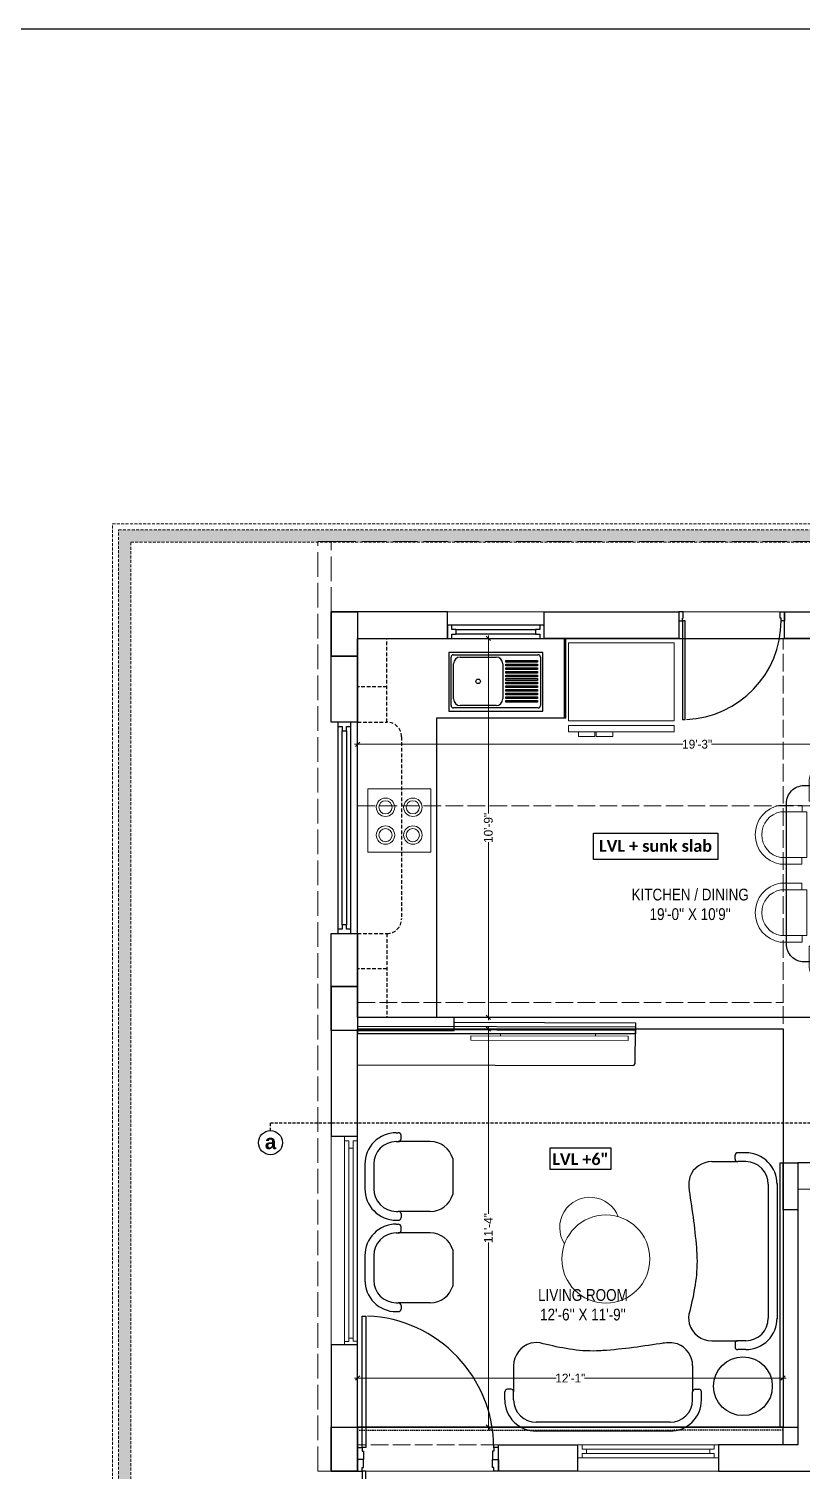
# Model space of a CAD drawing. Header units: millimetres. Extents: x 35877 to 3066687, y -650199 to -40525.
# Drawn here: x 148172.4 to 148435.9, y -180544.6 to -180053.6 of the extents above; entities that cross this region are included whole.
import ezdxf

# ---------------------------------------------------------------- set-up
doc = ezdxf.new("R2010")
doc.units = ezdxf.units.MM
doc.header["$MEASUREMENT"] = 0
doc.header["$PDMODE"] = 35
for name, pattern in [('00 . GROUND FLOOR$0$DASHED', [0.75, 0.5, -0.25]), ('ACAD_ISO02W100', [15, 12, -3]), ('DASHED', [0.75, 0.5, -0.25]), ('DASHEDX2', [1.5, 1, -0.5]), ('HIDDEN', [0.375, 0.25, -0.125])]:
    doc.linetypes.add(name, pattern=pattern)
doc.layers.get('Defpoints').update_dxf_attribs({"color": 220})
for name, color, linetype in [('AR DOOR', 40, 'Continuous'), ('AR ELE-5', 134, 'Continuous'), ('Labels and Texts', 8, 'Continuous'), ('str coll', 6, 'Continuous')]:
    doc.layers.add(name, color=color, linetype=linetype)
for name, color, linetype, lineweight in [('CENTERLINE ( COLUMN ) ~ DIM', 7, 'Continuous', 9), ('COLUMN', 1, 'Continuous', 30), ('DIM.', 250, 'Continuous', 13), ('Dimension', 10, 'DASHEDX2', 20), ('FALSE CEILING', 6, 'Continuous', 30), ('FIRST FLOOR ( TEXT )', 7, 'Continuous', 9), ('FUR', 250, 'Continuous', 0), ('FURNITURE', 32, 'Continuous', 9), ('furniture dimensions', 1, 'DASHED', 0), ('FURNITURE-1', 252, 'Continuous', 13), ('GDR_FLOATING COLUMN', 3, 'Continuous', 18), ('GROUND FLOOR', 7, 'Continuous', 9), ('GROUND FLOOR  ( PLINE )', 251, 'Continuous', 30), ('GROUND FLOOR ( DW_RAIL )', 7, 'Continuous', 9), ('Labelling', 1, 'Continuous', 25), ('NAME PLATE', 7, 'Continuous', 25), ('wall', 7, 'Continuous', 30), ('XX~SLAB ( BEAM )~ ( DIM )', 7, 'Continuous', 9)]:
    doc.layers.add(name, color=color, linetype=linetype, lineweight=lineweight)
doc.layers.add('XX~SLAB ( PLINE )', color=251, linetype='Continuous', plot=False)
doc.styles.add('century g', font='GOTHIC.TTF')
doc.styles.add('KATHA', font='swissc.ttf')
doc.styles.get("Standard").update_dxf_attribs({"font": 'arial.ttf', "height": 6})
doc.dimstyles.new('Archana', dxfattribs={"dimtxt": 2, "dimasz": 0.75, "dimexe": 0.5, "dimexo": 0.5, "dimgap": 0, "dimtad": 0, "dimzin": 0, "dimdsep": 46, "dimlunit": 4, "dimtxsty": 'century g', "dimblk": 'OBLIQUE', "dimcen": 0, "dimdle": 1, "dimclrd": 256, "dimclre": 256, "dimclrt": 256, "dimadec": 0, "dimazin": 0, "dimtfac": 1, "dimtofl": 0, "dimtmove": 1, "dimatfit": 3, "dimfxl": 1, "dimfxlon": 1, "dimtolj": 1, "dimtzin": 0, "dimlwd": -1, "dimlwe": -1, "dimarcsym": 0})

# ---------------------------------------------------------------- blocks, each defined once
blk = doc.blocks.new('*U116')
for points in [[(-40, 0), (0, 0), (0, 30), (10, 30), (10, 100), (-40, 100)], [(0, 0), (0, -1120), (30, -1120), (30, 0)], [(1160, 0), (1120, 0), (1120, 30), (1110, 30), (1110, 100), (1160, 100)]]:
    blk.add_lwpolyline(points, close=True)
at = {"layer": 'AR ELE-5', "linetype": 'ByBlock', "ltscale": 15}
blk.add_arc((-2, 1), 1122, 272.373, 359.9653, dxfattribs=at)
blk = doc.blocks.new('*U20')
for points in [[(0, 0), (0, 1120), (30, 1120), (30, 0)], [(-40, 0), (0, 0), (0, -30), (10, -30), (10, -100), (-40, -100)], [(1160, 0), (1120, 0), (1120, -30), (1110, -30), (1110, -100), (1160, -100)]]:
    blk.add_lwpolyline(points, close=True)
at = {"layer": 'AR ELE-5', "linetype": 'ByBlock', "ltscale": 15}
blk.add_arc((-2, -1), 1122, 0.0347, 87.627, dxfattribs=at)
blk = doc.blocks.new('sf sfs')
at = {"layer": 'FURNITURE', "color": 9, "true_color": 0xc7c8ca, "transparency": 33554687}
blk.add_line((3348685.97, -514612.12), (3348664.42, -514612.12), dxfattribs=at)
blk.add_lwpolyline([(3348664.42, -514612.12), (3348664.42, -514590.57), (3348685.97, -514590.57), (3348685.97, -514612.12)], dxfattribs=at)
for centre, radius in [((3348670.49, -514596.83), 3.14), ((3348670.49, -514596.83), 2.24), ((3348679.82, -514596.83), 3.14), ((3348679.82, -514596.83), 2.24), ((3348670.49, -514606.3), 3.14), ((3348670.49, -514606.3), 2.24), ((3348679.82, -514606.3), 3.14), ((3348679.82, -514606.3), 2.24)]:
    blk.add_circle(centre, radius, dxfattribs=at)
blk = doc.blocks.new('SED S')
at = {"layer": 'FURNITURE', "color": 9, "true_color": 0xc7c8ca, "transparency": 33554687, "elevation": -0.07, "flags": 128}
for points in [[(3340639.61, -514630.85), (3340639.61, -514629.27), (3340645.24, -514629.27), (3340645.24, -514630.85)], [(3340645.71, -514630.85), (3340645.71, -514629.27), (3340651.34, -514629.27), (3340651.34, -514630.85)]]:
    blk.add_lwpolyline(points, dxfattribs=at)
at = {"layer": 'FURNITURE', "color": 9, "true_color": 0xc7c8ca, "transparency": 33554687, "elevation": -0.07}
for points in [[(3340618.66, -514630.85), (3340618.66, -514633.06), (3340654.66, -514633.06), (3340654.66, -514630.85)], [(3340618.66, -514634.61), (3340618.66, -514661.17), (3340654.66, -514661.17), (3340654.66, -514634.61)]]:
    blk.add_lwpolyline(points, close=True, dxfattribs=at)
blk = doc.blocks.new('SD DSD')
at = {"layer": 'FURNITURE', "color": 9, "true_color": 0xc7c8ca, "transparency": 33554687}
for p, q in [((3348486.7, -514623.32), (3348486.68, -514619.42)), ((3348502.23, -514619.34), (3348502.25, -514623.25)), ((3348486.7, -514623.32), (3348502.25, -514623.25)), ((3348483.69, -514625.26), (3348479.79, -514625.25)), ((3348483.69, -514625.26), (3348483.66, -514640.81)), ((3348505.76, -514625.26), (3348509.66, -514625.25)), ((3348505.76, -514625.26), (3348505.79, -514640.81)), ((3348479.75, -514640.8), (3348483.66, -514640.81)), ((3348509.7, -514640.8), (3348505.79, -514640.81)), ((3348479.75, -514651.77), (3348483.66, -514651.76)), ((3348483.69, -514667.31), (3348483.66, -514651.76)), ((3348505.76, -514667.31), (3348505.79, -514651.76)), ((3348509.7, -514651.77), (3348505.79, -514651.76)), ((3348483.69, -514667.31), (3348479.79, -514667.32)), ((3348505.76, -514667.31), (3348509.66, -514667.32)), ((3348486.7, -514669.25), (3348486.68, -514673.16)), ((3348486.7, -514669.25), (3348502.25, -514669.32)), ((3348502.23, -514673.23), (3348502.25, -514669.32))]:
    blk.add_line(p, q, dxfattribs=at)
at = {"layer": 'FURNITURE', "color": 9, "true_color": 0xc7c8ca, "transparency": 33554687, "flags": 128}
for points in [[(3348502.23, -514621.56), (3348504.46, -514621.55), (3348504.42, -514614.17, 0.853613), (3348484.42, -514614.22), (3348484.46, -514621.65), (3348486.68, -514621.64)], [(3348502.22, -514619.34), (3348502.23, -514621.56), (3348502.2, -514614.36, 0.835758), (3348486.65, -514614.39), (3348486.67, -514619.42), (3348486.68, -514621.64)], [(3348481.97, -514640.8), (3348481.97, -514643.02), (3348474.58, -514643.01, -0.853613), (3348474.58, -514623.01), (3348482.01, -514623.02), (3348482.01, -514625.25)], [(3348507.48, -514640.8), (3348507.48, -514643.02), (3348514.87, -514643.01, 0.853613), (3348514.87, -514623.01), (3348507.44, -514623.02), (3348507.44, -514625.25)], [(3348479.75, -514640.79), (3348481.97, -514640.8), (3348474.77, -514640.78, -0.835758), (3348474.76, -514625.23), (3348479.79, -514625.24), (3348482.01, -514625.25)], [(3348509.7, -514640.79), (3348507.48, -514640.8), (3348514.68, -514640.78, 0.835758), (3348514.69, -514625.23), (3348509.66, -514625.24), (3348507.44, -514625.25)], [(3348481.97, -514651.77), (3348481.97, -514649.55), (3348474.58, -514649.57, 0.853613), (3348474.58, -514669.57), (3348482.01, -514669.55), (3348482.01, -514667.32)], [(3348479.75, -514651.78), (3348481.97, -514651.77), (3348474.77, -514651.79, 0.835758), (3348474.76, -514667.34), (3348479.79, -514667.33), (3348482.01, -514667.33)], [(3348507.48, -514651.77), (3348507.48, -514649.55), (3348514.87, -514649.57, -0.853613), (3348514.87, -514669.57), (3348507.44, -514669.55), (3348507.44, -514667.32)], [(3348509.7, -514651.78), (3348507.48, -514651.77), (3348514.68, -514651.79, -0.835758), (3348514.69, -514667.34), (3348509.66, -514667.33), (3348507.44, -514667.33)], [(3348502.23, -514671.01), (3348504.46, -514671.02), (3348504.42, -514678.4, -0.853613), (3348484.42, -514678.36), (3348484.46, -514670.92), (3348486.68, -514670.93)], [(3348502.22, -514673.23), (3348502.23, -514671.01), (3348502.2, -514678.21, -0.835758), (3348486.65, -514678.18), (3348486.67, -514673.16), (3348486.68, -514670.93)]]:
    blk.add_lwpolyline(points, format="xyb", dxfattribs=at)
at = {"layer": 'FURNITURE', "color": 9, "lineweight": 30, "true_color": 0xc7c8ca, "transparency": 33554687}
blk.add_lwpolyline([(3348506.78, -514676.29), (3348482.68, -514676.29, -0.414214), (3348476.68, -514670.29), (3348476.68, -514622.29, -0.414214), (3348482.68, -514616.29), (3348506.78, -514616.29, -0.414214), (3348512.78, -514622.29), (3348512.78, -514670.29, -0.414214)], format="xyb", close=True, dxfattribs=at)
blk = doc.blocks.new('_Oblique')
at = {"layer": 'wall', "color": 0, "lineweight": -2}
blk.add_line((-0.5, -0.5), (0.5, 0.5), dxfattribs=at)
blk = doc.blocks.new('*D921')
at = {"layer": 'Defpoints', "color": 0, "linetype": 'Continuous', "lineweight": 0, "transparency": 16777216}
for p in [(148284.43, -180283.65), (148515.87, -180297.17), (148515.87, -180297.17)]:
    blk.add_point(p, dxfattribs=at)
at = {"layer": 'furniture dimensions', "color": 5, "linetype": 'ByBlock', "transparency": 16777216}
blk.add_line((148284.43, -180293.17), (148284.43, -180297.67), dxfattribs=at)
at = {"layer": 'furniture dimensions', "color": 5, "linetype": 'Continuous', "transparency": 16777216}
for p, q in [((148283.43, -180297.17), (148395.28, -180297.17)), ((148516.87, -180297.17), (148405.03, -180297.17)), ((148515.87, -180297.17), (148515.87, -180296.67))]:
    blk.add_line(p, q, dxfattribs=at)
at = {"layer": 'furniture dimensions', "color": 5, "linetype": 'Continuous', "transparency": 16777216, "xscale": 1.5, "yscale": 1.5, "zscale": 1.5, "rotation": 180}
blk.add_blockref('_Oblique', (148284.43, -180297.17), dxfattribs=at)
at = {"layer": 'furniture dimensions', "color": 5, "linetype": 'Continuous', "transparency": 16777216, "xscale": 1.5, "yscale": 1.5, "zscale": 1.5}
blk.add_blockref('_Oblique', (148515.87, -180297.17), dxfattribs=at)
at = {"layer": 'furniture dimensions', "linetype": 'Continuous', "lineweight": 0, "transparency": 16777216, "insert": (148400.15, -180297.17), "char_height": 3, "attachment_point": 5, "style": 'century g'}
blk.add_mtext('\\A1;19\'-3"', dxfattribs=at)
blk = doc.blocks.new('*D922')
at = {"layer": 'Defpoints', "color": 0, "linetype": 'Continuous', "lineweight": 0, "transparency": 16777216}
for p in [(148329.01, -180261.15), (148348.1, -180261.15), (148348.1, -180390.15, 0.12)]:
    blk.add_point(p, dxfattribs=at)
at = {"layer": 'furniture dimensions', "color": 5, "linetype": 'Continuous', "transparency": 16777216}
for p, q in [((148329.01, -180260.15), (148329.01, -180320.77)), ((148333.01, -180261.15), (148328.51, -180261.15)), ((148329.01, -180391.15), (148329.01, -180330.52))]:
    blk.add_line(p, q, dxfattribs=at)
at = {"layer": 'furniture dimensions', "color": 5, "linetype": 'ByBlock', "transparency": 16777216}
blk.add_line((148333.01, -180390.15), (148328.51, -180390.15), dxfattribs=at)
at = {"layer": 'furniture dimensions', "color": 5, "linetype": 'Continuous', "transparency": 16777216, "xscale": 1.5, "yscale": 1.5, "zscale": 1.5}
for p, rotation in [((148329.01, -180261.15), 90), ((148329.01, -180390.15), 270)]:
    blk.add_blockref('_Oblique', p, dxfattribs=dict(at, rotation=rotation))
at = {"layer": 'furniture dimensions', "linetype": 'Continuous', "lineweight": 0, "transparency": 16777216, "insert": (148329.01, -180325.65), "char_height": 3, "attachment_point": 5, "rotation": 90, "style": 'century g'}
blk.add_mtext('\\A1;10\'-9"', dxfattribs=at)
blk = doc.blocks.new('*D928')
at = {"layer": 'Defpoints', "color": 0, "linetype": 'Continuous', "lineweight": 0, "transparency": 16777216}
for p in [(148329.01, -180394.15), (148323.59, -180529.67), (148329.01, -180529.67)]:
    blk.add_point(p, dxfattribs=at)
at = {"layer": 'furniture dimensions', "color": 5, "linetype": 'Continuous', "transparency": 16777216}
for p, q in [((148329.01, -180393.15), (148329.01, -180457.03)), ((148329.01, -180530.67), (148329.01, -180466.78)), ((148325.01, -180529.67), (148329.51, -180529.67))]:
    blk.add_line(p, q, dxfattribs=at)
at = {"layer": 'furniture dimensions', "color": 5, "linetype": 'ByBlock', "transparency": 16777216}
blk.add_line((148329.01, -180394.15), (148328.51, -180394.15), dxfattribs=at)
at = {"layer": 'furniture dimensions', "color": 5, "linetype": 'Continuous', "transparency": 16777216, "xscale": 1.5, "yscale": 1.5, "zscale": 1.5}
for p, rotation in [((148329.01, -180394.15), 90), ((148329.01, -180529.67), 270)]:
    blk.add_blockref('_Oblique', p, dxfattribs=dict(at, rotation=rotation))
at = {"layer": 'furniture dimensions', "linetype": 'Continuous', "lineweight": 0, "transparency": 16777216, "insert": (148329.01, -180461.91), "char_height": 3, "attachment_point": 5, "rotation": 90, "style": 'century g'}
blk.add_mtext('\\A1;11\'-4"', dxfattribs=at)
blk = doc.blocks.new('*D929')
at = {"layer": 'Defpoints', "color": 0, "linetype": 'Continuous', "lineweight": 0, "transparency": 16777216}
for p in [(148284.43, -180506.8), (148429.43, -180506.8), (148429.43, -180512.96)]:
    blk.add_point(p, dxfattribs=at)
at = {"layer": 'furniture dimensions', "color": 5, "linetype": 'ByBlock', "transparency": 16777216}
blk.add_line((148284.43, -180508.96), (148284.43, -180513.46), dxfattribs=at)
at = {"layer": 'furniture dimensions', "color": 5, "linetype": 'Continuous', "transparency": 16777216}
for p, q in [((148429.43, -180508.96), (148429.43, -180513.46)), ((148283.43, -180512.96), (148352.06, -180512.96)), ((148430.43, -180512.96), (148361.81, -180512.96))]:
    blk.add_line(p, q, dxfattribs=at)
at = {"layer": 'furniture dimensions', "color": 5, "linetype": 'Continuous', "transparency": 16777216, "xscale": 1.5, "yscale": 1.5, "zscale": 1.5, "rotation": 180}
blk.add_blockref('_Oblique', (148284.43, -180512.96), dxfattribs=at)
at = {"layer": 'furniture dimensions', "color": 5, "linetype": 'Continuous', "transparency": 16777216, "xscale": 1.5, "yscale": 1.5, "zscale": 1.5}
blk.add_blockref('_Oblique', (148429.43, -180512.96), dxfattribs=at)
at = {"layer": 'furniture dimensions', "linetype": 'Continuous', "lineweight": 0, "transparency": 16777216, "insert": (148356.93, -180512.96), "char_height": 3, "attachment_point": 5, "style": 'century g'}
blk.add_mtext('\\A1;12\'-1"', dxfattribs=at)

msp = doc.modelspace()

# ---------------------------------------------------------------- hatches: boundary and pattern name
at = {"layer": 'Dimension', "true_color": 0xd39e00, "transparency": 33554687}
h = msp.add_hatch(color=42, dxfattribs=at)
h.paths.add_polyline_path([(148202.995, -180643.12), (148798.171, -180643.12), (148798.171, -180224.19), (148202.995, -180224.19)])
h.paths.add_polyline_path([(148207.172, -180638.943), (148793.994, -180638.943), (148793.994, -180228.367), (148207.172, -180228.367)], flags=16)

# ---------------------------------------------------------------- linework, layer by layer
at = {"color": 9, "lineweight": 9, "true_color": 0xc7c8ca, "transparency": 33554687}
for points in [[(148376.589, -180398.043), (148376.593, -180396.596), (148323.049, -180396.458), (148323.045, -180397.904)], [(148365.557, -180396.555), (148365.559, -180395.789), (148333.122, -180395.705), (148333.12, -180396.471)]]:
    msp.add_lwpolyline(points, close=True, dxfattribs=at)
at = {"transparency": 33554687}
for points in [[(148284.434, -180544.646), (148286.034, -180544.646), (148286.034, -180543.446), (148286.434, -180543.446), (148286.434, -180540.646), (148284.434, -180540.646)], [(148332.434, -180544.646), (148330.834, -180544.646), (148330.834, -180543.446), (148330.434, -180543.446), (148330.434, -180540.646), (148332.434, -180540.646)]]:
    msp.add_lwpolyline(points, close=True, dxfattribs=at)
msp.add_lwpolyline([(148287.234, -180557.811), (148287.234, -180544.646), (148286.034, -180544.646), (148286.034, -180557.811)], dxfattribs=at)
at = {"layer": 'CENTERLINE ( COLUMN ) ~ DIM', "transparency": 33554687}
for p, q in [((148275.434, -180267.146), (148284.434, -180267.146)), ((148275.434, -180289.646), (148284.434, -180289.646)), ((148275.434, -180361.646), (148284.434, -180361.646))]:
    msp.add_line(p, q, dxfattribs=at)
at = {"layer": 'COLUMN', "transparency": 33554687}
for points in [[(148275.434, -180252.146), (148284.434, -180252.146), (148284.434, -180267.146), (148275.434, -180267.146)], [(148429.934, -180252.146), (148438.934, -180252.146), (148438.934, -180261.146), (148429.934, -180261.146)], [(148275.434, -180379.646), (148284.434, -180379.646), (148284.434, -180394.646), (148275.434, -180394.646)], [(148275.434, -180529.646), (148284.434, -180529.646), (148284.434, -180544.646), (148275.434, -180544.646)]]:
    msp.add_lwpolyline(points, close=True, dxfattribs=at)
at = {"layer": 'Dimension', "color": 42, "true_color": 0xd39e00, "transparency": 33554687, "elevation": 0.352}
for points in [[(148200.907, -180222.102), (148800.26, -180222.102), (148800.26, -180645.208), (148200.907, -180645.208)], [(148202.995, -180224.19), (148798.171, -180224.19), (148798.171, -180643.12), (148202.995, -180643.12)], [(148207.172, -180228.367), (148793.994, -180228.367), (148793.994, -180638.943), (148207.172, -180638.943)]]:
    msp.add_lwpolyline(points, close=True, dxfattribs=at)
at = {"layer": 'FALSE CEILING', "color": 1, "linetype": 'DASHEDX2', "lineweight": 25, "transparency": 33554687}
msp.add_lwpolyline([(148254.762, -180428.72), (148254.762, -180426.08), (148594.988, -180426.08), (148594.988, -180428.906)], dxfattribs=at)
at = {"layer": 'FUR', "transparency": 33554687}
msp.add_line((148431.303, -180512.957), (148431.303, -180512.957), dxfattribs=at)
msp.add_line((148431.303, -180512.957), (148431.303, -180512.957), dxfattribs=at)
at = {"layer": 'FUR', "color": 9, "lineweight": 30, "true_color": 0xc7c8ca, "transparency": 33554687}
msp.add_line((148403.339, -180521.504), (148403.339, -180521.504), dxfattribs=at)
at = {"layer": 'FURNITURE', "color": 9, "linetype": 'HIDDEN', "lineweight": 30, "ltscale": 5, "true_color": 0xc7c8ca, "transparency": 33554687}
for p, q in [((148294.434, -180289.646), (148294.434, -180261.146)), ((148284.434, -180289.646), (148294.434, -180289.646)), ((148299.434, -180294.646), (148299.434, -180356.646)), ((148284.434, -180361.646), (148294.434, -180361.646)), ((148294.434, -180361.646), (148294.434, -180390.146))]:
    msp.add_line(p, q, dxfattribs=at)
at = {"layer": 'FURNITURE', "color": 9, "lineweight": 30, "ltscale": 0.4, "true_color": 0xc7c8ca, "transparency": 33554687}
for p, q in [((148355.415, -180288.146), (148355.415, -180261.146)), ((148311.434, -180390.146), (148311.434, -180288.146)), ((148311.434, -180288.146), (148355.415, -180288.146))]:
    msp.add_line(p, q, dxfattribs=at)
at = {"layer": 'FURNITURE', "color": 9, "lineweight": 30, "true_color": 0xc7c8ca, "transparency": 33554687}
for p, q in [((148316.32, -180284.02, -0.001), (148316.32, -180267.479, -0.001)), ((148317.094, -180266.704, -0.001), (148345.942, -180266.704, -0.001)), ((148317.128, -180281.696, -0.001), (148317.128, -180269.803, -0.001)), ((148319.452, -180267.479, -0.001), (148331.618, -180267.479, -0.001)), ((148333.942, -180269.803, -0.001), (148333.942, -180281.696, -0.001)), ((148346.717, -180267.479, -0.001), (148346.717, -180284.02, -0.001)), ((148345.942, -180284.794, -0.001), (148317.094, -180284.794, -0.001)), ((148331.618, -180284.02, -0.001), (148319.452, -180284.02, -0.001)), ((148379.07, -180405.495), (148379.098, -180394.495)), ((148284.52, -180406.26), (148378.067, -180406.493)), ((148284.202, -180529.685), (148429.434, -180529.618))]:
    msp.add_line(p, q, dxfattribs=at)
at = {"layer": 'FURNITURE', "color": 9, "lineweight": 30, "true_color": 0xc7c8ca, "transparency": 16777216}
for p, q in [((148297.582, -180429.433, 2.206), (148298.285, -180429.433, 2.206)), ((148297.582, -180432.433, 2.206), (148298.285, -180432.433, 2.206)), ((148309.196, -180432.433, 1.319), (148298.285, -180432.433, 2.206)), ((148299.285, -180431.557, 2.206), (148299.285, -180430.309, 2.206)), ((148413.045, -180438.384, 3.7), (148413.045, -180437.136, 3.7)), ((148416.747, -180436.26, 3.7), (148414.045, -180436.26, 3.7)), ((148286.971, -180439.94, -1.412), (148286.971, -180448.711, 1.412)), ((148289.971, -180440.149, -5.615), (148289.971, -180448.503, -2.959)), ((148316.863, -180438.166, -0.04), (148316.863, -180450.486, -0.04)), ((148405.134, -180439.26, 2.813), (148414.045, -180439.26, 3.7)), ((148416.747, -180439.26, 3.7), (148414.045, -180439.26, 3.7)), ((148424.359, -180446.976, -4.12), (148424.359, -180492.544, -1.464)), ((148427.359, -180446.768, 0.082), (148427.359, -180492.752, 2.907)), ((148297.582, -180456.219, 0.846), (148298.285, -180456.219, 0.846)), ((148309.196, -180456.219, 1.319), (148298.285, -180456.219, 2.206)), ((148297.582, -180459.219, 0.846), (148298.285, -180459.219, 0.846)), ((148297.582, -180460.559, 2.206), (148298.285, -180460.559, 2.206)), ((148299.285, -180457.095, 2.206), (148299.285, -180458.343, 2.206)), ((148299.285, -180462.683, 2.206), (148299.285, -180461.435, 2.206)), ((148297.582, -180463.559, 2.206), (148298.285, -180463.559, 2.206)), ((148309.196, -180463.559, 1.319), (148298.285, -180463.559, 2.206)), ((148286.971, -180471.067, -1.412), (148286.971, -180479.837, 1.412)), ((148289.971, -180471.275, -5.615), (148289.971, -180479.629, -2.959)), ((148316.863, -180469.292, -0.04), (148316.863, -180481.612, -0.04)), ((148297.582, -180487.345, 0.846), (148298.285, -180487.345, 0.846)), ((148297.582, -180490.345, 0.846), (148298.285, -180490.345, 0.846)), ((148309.196, -180487.345, 1.319), (148298.285, -180487.345, 2.206)), ((148299.285, -180488.221, 2.206), (148299.285, -180489.469, 2.206)), ((148405.134, -180500.26, 2.813), (148414.045, -180500.26, 3.7)), ((148413.045, -180501.136, 3.7), (148413.045, -180502.384, 3.7)), ((148416.747, -180500.26, 2.341), (148414.045, -180500.26, 2.341)), ((148416.747, -180503.26, 2.341), (148414.045, -180503.26, 2.341)), ((148337.617, -180508.783, 2.813), (148337.617, -180517.694, 3.7)), ((148398.617, -180508.783, 2.813), (148398.617, -180517.694, 3.7)), ((148334.617, -180520.396, 2.341), (148334.617, -180517.694, 2.341)), ((148336.741, -180516.694, 3.7), (148335.493, -180516.694, 3.7)), ((148337.617, -180520.396, 2.341), (148337.617, -180517.694, 2.341)), ((148398.617, -180520.396, 3.7), (148398.617, -180517.694, 3.7)), ((148399.493, -180516.694, 3.7), (148400.741, -180516.694, 3.7)), ((148401.617, -180520.396, 3.7), (148401.617, -180517.694, 3.7)), ((148390.901, -180528.008, -4.12), (148345.333, -180528.008, -1.464)), ((148391.11, -180531.008, 0.082), (148345.125, -180531.008, 2.907))]:
    msp.add_line(p, q, dxfattribs=at)
at = {"layer": 'FURNITURE', "color": 3, "lineweight": 30, "transparency": 33554687}
msp.add_lwpolyline([(147083.183, -180053.62), (150639.893, -180053.62), (150639.893, -180804.652), (147083.183, -180804.652)], close=True, dxfattribs=at)
at = {"layer": 'FURNITURE', "color": 9, "lineweight": 30, "true_color": 0xc7c8ca, "transparency": 33554687, "elevation": -0.001}
for points in [[(148315.535, -180285.93), (148347.535, -180285.93), (148347.535, -180265.93), (148315.535, -180265.93)], [(148334.965, -180268.659), (148345.694, -180268.659), (148345.694, -180269.246), (148334.965, -180269.246)], [(148334.965, -180269.895), (148345.694, -180269.895), (148345.694, -180270.482), (148334.965, -180270.482)], [(148334.965, -180271.13), (148345.694, -180271.13), (148345.694, -180271.717), (148334.965, -180271.717)], [(148334.965, -180272.366), (148345.694, -180272.366), (148345.694, -180272.953), (148334.965, -180272.953)], [(148334.965, -180273.602), (148345.694, -180273.602), (148345.694, -180274.189), (148334.965, -180274.189)], [(148334.965, -180274.838), (148345.694, -180274.838), (148345.694, -180275.425), (148334.965, -180275.425)], [(148334.965, -180276.074), (148345.694, -180276.074), (148345.694, -180276.661), (148334.965, -180276.661)], [(148334.965, -180277.31), (148345.694, -180277.31), (148345.694, -180277.897), (148334.965, -180277.897)], [(148334.965, -180278.545), (148345.694, -180278.545), (148345.694, -180279.132), (148334.965, -180279.132)], [(148334.965, -180279.781), (148345.694, -180279.781), (148345.694, -180280.368), (148334.965, -180280.368)], [(148334.965, -180281.017), (148345.694, -180281.017), (148345.694, -180281.604), (148334.965, -180281.604)], [(148334.965, -180282.253), (148345.694, -180282.253), (148345.694, -180282.84), (148334.965, -180282.84)]]:
    msp.add_lwpolyline(points, close=True, dxfattribs=at)
at = {"layer": 'FURNITURE', "color": 9, "linetype": 'HIDDEN', "lineweight": 30, "ltscale": 5, "true_color": 0xc7c8ca, "transparency": 33554687}
for points in [[(148284.434, -180289.646), (148294.434, -180289.646), (148294.434, -180277.652), (148284.434, -180277.652)], [(148284.434, -180361.646), (148294.434, -180361.646), (148294.434, -180373.64), (148284.434, -180373.64)]]:
    msp.add_lwpolyline(points, close=True, dxfattribs=at)
at = {"layer": 'FURNITURE', "color": 9, "lineweight": 30, "true_color": 0xc7c8ca, "transparency": 33554687}
msp.add_lwpolyline([(148317.091, -180391.844), (148379.106, -180392.003), (148379.095, -180394.503), (148317.079, -180394.344), (148317.079, -180394.343)], dxfattribs=at)
for points in [[(148284.554, -180393.184), (148379.098, -180393.394), (148379.098, -180394.495), (148284.551, -180394.26)], [(148428.434, -180439.635), (148429.434, -180439.635), (148429.434, -180529.629), (148428.434, -180529.629)]]:
    msp.add_lwpolyline(points, close=True, dxfattribs=at)
at = {"layer": 'FURNITURE', "color": 9, "lineweight": 25, "true_color": 0xc7c8ca, "transparency": 33554687}
msp.add_lwpolyline([(148284.557, -180394.259), (148379.095, -180394.503), (148379.095, -180395.747), (148284.554, -180395.747)], close=True, dxfattribs=at)
at = {"layer": 'FURNITURE', "color": 9, "lineweight": 30, "true_color": 0xc7c8ca, "transparency": 33554687}
msp.add_circle((148325.535, -180275.749, -0.001), 0.762, dxfattribs=at)
at = {"layer": 'FURNITURE', "color": 9, "true_color": 0xc7c8ca, "transparency": 33554687}
msp.add_circle((148369.044, -180472.414, 0.069), 15, dxfattribs=at)
at = {"layer": 'FURNITURE', "color": 9, "lineweight": 30, "true_color": 0xc7c8ca, "transparency": 16777216}
msp.add_circle((148415.762, -180515.737, -0.05), 10.001, dxfattribs=at)
at = {"layer": 'FURNITURE', "color": 9, "lineweight": 30, "true_color": 0xc7c8ca, "transparency": 33554687}
for centre, radius, start, end in [((148317.094, -180267.479, -0.001), 0.775, 90, 180), ((148319.452, -180269.803, -0.001), 2.324, 90, 180), ((148331.618, -180269.803, -0.001), 2.324, 0, 90), ((148345.942, -180267.479, -0.001), 0.775, 0, 90), ((148317.094, -180284.02, -0.001), 0.775, 180, 270), ((148319.452, -180281.696, -0.001), 2.324, 180, 270), ((148331.618, -180281.696, -0.001), 2.324, 270, 0), ((148345.942, -180284.02, -0.001), 0.775, 270, 0), ((148378.07, -180405.493), 1, 269.852, 359.852)]:
    msp.add_arc(centre, radius, start, end, dxfattribs=at)
at = {"layer": 'FURNITURE', "color": 9, "linetype": 'HIDDEN', "lineweight": 30, "ltscale": 5, "true_color": 0xc7c8ca, "transparency": 33554687}
for centre, start, end in [((148294.434, -180294.646), 0, 90), ((148294.434, -180356.646), 270, 0)]:
    msp.add_arc(centre, 5, start, end, dxfattribs=at)
at = {"layer": 'FURNITURE', "color": 9, "lineweight": 30, "true_color": 0xc7c8ca, "transparency": 16777216}
for centre, radius, start, end in [((148297.582, -180440.045, 0.846), 10.612, 90, 180.5627), ((148297.688, -180440.149, 0.846), 7.717, 90.90046, 180), ((148298.285, -180430.442, 0.846), 1.009, 7.573, 90), ((148298.285, -180431.424, 0.846), 1.009, 270, 352.427), ((148309.176, -180440.453, 1.319), 8.02, 16.56667, 89.85732), ((148414.045, -180437.269, 2.341), 1.009, 90, 172.427), ((148416.747, -180446.872, 2.341), 10.612, 359.4373, 90), ((148405.154, -180447.28, 4.173), 8.02, 90.14268, 159.42629), ((148414.045, -180438.251, 2.341), 1.009, 187.573, 270), ((148416.642, -180446.976, 2.341), 7.717, 0, 89.09954), ((148409.681, -180447.378, 4.173), 12.384, 166.38027, 189.49473), ((148297.582, -180448.607, 0.846), 10.612, 179.4373, 270), ((148297.688, -180448.503, 0.846), 7.717, 180, 269.09954), ((148309.176, -180448.199, 1.319), 8.02, 270.14268, 343.43333), ((148298.285, -180457.228, 0.846), 1.009, 7.573, 90), ((148297.582, -180471.171, 0.846), 10.612, 90, 180.5627), ((148298.285, -180458.21, 0.846), 1.009, 270, 352.427), ((148298.285, -180461.568, 0.846), 1.009, 7.573, 90), ((148297.688, -180471.275, 0.846), 7.717, 90.90046, 180), ((148298.285, -180462.55, 0.846), 1.009, 270, 352.427), ((148309.176, -180471.579, 1.319), 8.02, 16.56667, 89.85732), ((148297.582, -180479.733, 0.846), 10.612, 179.4373, 270), ((148297.688, -180479.629, 0.846), 7.717, 180, 269.09954), ((148309.176, -180479.325, 1.319), 8.02, 270.14268, 343.43333), ((148298.285, -180488.354, 0.846), 1.009, 7.573, 90), ((148298.285, -180489.336, 0.846), 1.009, 270, 352.427), ((148405.375, -180492.655, -1.371), 8.134, 162.61835, 192.46672), ((148405.154, -180492.24, 2.813), 8.02, 195.70088, 269.85732), ((148416.747, -180492.648, 2.341), 10.612, 270, 0.5627), ((148416.642, -180492.544, 2.341), 7.717, 270.90046, 0), ((148345.637, -180508.803, 2.813), 8.02, 105.70088, 179.85732), ((148345.223, -180509.024, -1.371), 8.134, 72.61835, 102.46672), ((148390.5, -180513.33, 4.173), 12.384, 76.38027, 99.49473), ((148414.045, -180501.269, 2.341), 1.009, 90, 172.427), ((148390.597, -180508.803, 4.173), 8.02, 0.14268, 69.42629), ((148414.045, -180502.251, 2.341), 1.009, 187.573, 270), ((148335.626, -180517.694, 2.341), 1.009, 97.573, 180), ((148345.229, -180520.396, 2.341), 10.612, 180, 270.5627), ((148336.608, -180517.694, 2.341), 1.009, 0, 82.427), ((148345.333, -180520.291, 2.341), 7.717, 180.90046, 270), ((148391.005, -180520.396, 2.341), 10.612, 269.4373, 0), ((148390.901, -180520.291, 2.341), 7.717, 270, 359.09954), ((148399.626, -180517.694, 2.341), 1.009, 97.573, 180), ((148400.608, -180517.694, 2.341), 1.009, 0, 82.427)]:
    msp.add_arc(centre, radius, start, end, dxfattribs=at)
at = {"layer": 'FURNITURE', "color": 9, "true_color": 0xc7c8ca, "transparency": 33554687}
msp.add_arc((148363.635, -180461.702, 0.069), 10.313, 20.90961, 212.67244, dxfattribs=at)
at = {"layer": 'FURNITURE', "color": 9, "lineweight": 30, "true_color": 0xc7c8ca, "transparency": 16777216}
for points in [[(148397.42, -180449.116, 3.842), (148398.484, -180455.998, 2.613), (148399.605, -180463.583, 1.361), (148400.424, -180477.527, 1.542), (148399.021, -180484.227, 0.074), (148397.613, -180490.225, -1.371)], [(148388.761, -180501.068, 3.842), (148381.879, -180502.132, 2.613), (148374.295, -180503.253, 1.361), (148360.35, -180504.073, 1.542), (148353.651, -180502.669, 0.074), (148347.653, -180501.261, -1.371)]]:
    msp.add_open_spline(points, degree=3, knots=[1.8844998, 1.8844998, 1.8844998, 1.8844998, 22.9773331, 25.0955938, 43.7057545, 43.7057545, 43.7057545, 43.7057545], dxfattribs=at)
at = {"layer": 'furniture dimensions', "color": 6, "linetype": 'Continuous', "lineweight": 30, "transparency": 33554687}
for p, q in [((148284.434, -180529.684), (148284.434, -180394.146)), ((148429.434, -180394.146), (148284.434, -180394.146)), ((148429.434, -180394.146), (148429.434, -180529.684)), ((148429.434, -180529.684), (148284.434, -180529.684))]:
    msp.add_line(p, q, dxfattribs=at)
at = {"layer": 'furniture dimensions', "color": 6, "linetype": 'Continuous', "lineweight": 30, "transparency": 33554687, "elevation": 0.119}
msp.add_lwpolyline([(148516.434, -180390.146), (148284.434, -180390.146), (148284.434, -180390.146), (148284.434, -180261.146), (148516.434, -180261.146), (148516.434, -180390.146)], dxfattribs=at)
at = {"layer": 'FURNITURE-1', "color": 1, "linetype": 'ByBlock', "lineweight": 30, "transparency": 33554687}
msp.add_circle((148254.762, -180432.815), 4.094, dxfattribs=at)
at = {"layer": 'GDR_FLOATING COLUMN', "color": 9, "linetype": '00 . GROUND FLOOR$0$DASHED', "lineweight": 30, "true_color": 0xc7c8ca, "transparency": 33554687}
msp.add_line((148284.202, -180530.685), (148429.433, -180530.618), dxfattribs=at)
at = {"layer": 'GROUND FLOOR', "linetype": 'ACAD_ISO02W100', "ltscale": 0.7, "transparency": 33554687}
msp.add_line((148275.434, -180252.146), (148275.434, -180228.146), dxfattribs=at)
at = {"layer": 'GROUND FLOOR', "transparency": 33554687}
for p, q in [((148675.934, -180252.146), (148275.434, -180252.146)), ((148393.934, -180252.146), (148393.934, -180261.146)), ((148429.934, -180252.146), (148429.934, -180261.146)), ((148284.434, -180261.146), (148284.434, -180381.146)), ((148393.934, -180261.146), (148284.434, -180261.146)), ((148512.434, -180261.146), (148429.934, -180261.146)), ((148284.434, -180289.646), (148275.434, -180289.646)), ((148284.434, -180361.646), (148275.434, -180361.646)), ((148317.378, -180390.146), (148284.434, -180390.146)), ((148317.378, -180390.146), (148317.378, -180394.646)), ((148284.434, -180394.646), (148284.434, -180544.646)), ((148317.378, -180394.646), (148284.434, -180394.646)), ((148284.434, -180394.646), (148284.434, -180544.646)), ((148275.434, -180430.646), (148275.434, -180501.646)), ((148284.434, -180430.646), (148275.434, -180430.646)), ((148284.434, -180501.646), (148275.434, -180501.646)), ((148434.434, -180535.646), (148332.434, -180535.646)), ((148332.434, -180535.646), (148332.434, -180544.646)), ((148675.934, -180544.646), (148275.434, -180544.646))]:
    msp.add_line(p, q, dxfattribs=at)
at = {"layer": 'GROUND FLOOR', "color": 1, "linetype": 'ACAD_ISO02W100', "ltscale": 0.7, "transparency": 33554687}
msp.add_lwpolyline([(148434.434, -180544.646), (148434.434, -180544.646), (148270.934, -180544.646), (148270.934, -180228.146), (148275.434, -180228.146)], dxfattribs=at)
at = {"layer": 'GROUND FLOOR', "linetype": 'ACAD_ISO02W100', "ltscale": 0.7, "transparency": 33554687}
msp.add_lwpolyline([(148275.434, -180228.146), (148671.434, -180228.146)], dxfattribs=at)
at = {"layer": 'GROUND FLOOR  ( PLINE )', "transparency": 33554687}
for points in [[(148315.035, -180252.146), (148275.434, -180252.146), (148275.434, -180267.146), (148284.434, -180267.146), (148284.434, -180261.146), (148315.035, -180261.146)], [(148348.035, -180252.146), (148393.934, -180252.146), (148393.934, -180261.146), (148348.035, -180261.146)], [(148284.434, -180289.646), (148275.434, -180289.646), (148275.434, -180267.146), (148284.434, -180267.146)], [(148284.434, -180379.646), (148275.434, -180379.646), (148275.434, -180361.646), (148284.434, -180361.646)], [(148284.434, -180394.646), (148317.378, -180394.646), (148317.378, -180390.146), (148284.434, -180390.146), (148284.434, -180379.646), (148275.434, -180379.646), (148275.434, -180430.646), (148284.434, -180430.646)], [(148284.434, -180501.646), (148275.434, -180501.646), (148275.434, -180544.646), (148284.434, -180544.646)], [(148332.434, -180535.646), (148359.434, -180535.646), (148359.434, -180544.646), (148332.434, -180544.646)]]:
    msp.add_lwpolyline(points, close=True, dxfattribs=at)
msp.add_lwpolyline([(148438.934, -180535.646), (148438.934, -180462.146), (148480.934, -180462.146), (148480.934, -180439.646), (148476.434, -180439.646), (148476.434, -180457.646), (148438.934, -180457.646), (148438.934, -180439.646), (148434.434, -180439.646), (148434.434, -180535.646), (148407.434, -180535.646), (148407.434, -180544.646), (148438.934, -180544.646)], dxfattribs=at)
at = {"layer": 'GROUND FLOOR ( DW_RAIL )', "transparency": 33554687}
for points in [[(148284.434, -180501.646), (148284.434, -180500.448), (148282.934, -180500.448), (148282.934, -180499.382), (148281.434, -180499.382), (148281.434, -180434.646), (148282.934, -180434.646), (148282.934, -180432.146), (148284.434, -180432.146), (148284.434, -180430.646), (148279.934, -180430.646), (148279.934, -180432.146), (148281.434, -180432.146), (148281.434, -180434.646), (148282.934, -180434.646), (148282.934, -180499.382), (148281.434, -180499.382), (148281.434, -180500.517), (148279.934, -180500.517), (148279.934, -180501.646), (148284.434, -180501.646), (148284.434, -180430.646), (148279.934, -180430.646), (148279.934, -180501.646)], [(148359.434, -180535.646), (148407.434, -180535.646), (148407.434, -180544.646), (148359.434, -180544.646)], [(148407.434, -180535.646), (148405.934, -180535.646), (148405.934, -180537.146), (148404.434, -180537.146), (148404.434, -180538.646), (148362.434, -180538.646), (148362.434, -180537.146), (148360.934, -180537.146), (148360.934, -180535.646), (148359.434, -180535.646), (148359.434, -180540.146), (148360.934, -180540.146), (148360.934, -180538.646), (148362.434, -180538.646), (148362.434, -180537.146), (148404.434, -180537.146), (148404.434, -180538.646), (148405.934, -180538.646), (148405.934, -180540.146), (148407.434, -180540.146), (148407.434, -180535.646), (148359.434, -180535.646), (148359.434, -180540.146), (148407.434, -180540.146)]]:
    msp.add_lwpolyline(points, close=True, dxfattribs=at)
at = {"layer": 'Labelling', "color": 251, "linetype": 'ACAD_ISO02W100', "lineweight": 0, "ltscale": 0.5, "true_color": 0x636466, "transparency": 33554687}
for p, q in [((148429.434, -180534.895), (148429.434, -180261.146)), ((148284.434, -180318.146), (148516.434, -180318.146)), ((148284.434, -180385.146), (148429.552, -180385.146)), ((148284.434, -180394.146), (148429.434, -180394.146)), ((148434.434, -180448.646), (148576.934, -180448.646)), ((148332.434, -180535.646), (148284.434, -180535.646))]:
    msp.add_line(p, q, dxfattribs=at)
at = {"layer": 'Labelling', "lineweight": 30, "ltscale": 10, "transparency": 33554687}
for points in [[(148429.434, -180439.646), (148434.434, -180439.646), (148434.434, -180455.646), (148429.434, -180455.646)], [(148429.434, -180529.646), (148434.434, -180529.646), (148434.434, -180535.646), (148429.434, -180535.646)]]:
    msp.add_lwpolyline(points, close=True, dxfattribs=at)
at = {"layer": 'Labels and Texts', "color": 1, "lineweight": 30, "ltscale": 0.3, "transparency": 33554687}
for points in [[(148364.785, -180327.466), (148407.227, -180327.466), (148407.227, -180336.425), (148364.785, -180336.425)], [(148350.022, -180434.611), (148370.745, -180434.611), (148370.745, -180441.958), (148350.022, -180441.958)]]:
    msp.add_lwpolyline(points, close=True, dxfattribs=at)
at = {"layer": 'XX~SLAB ( BEAM )~ ( DIM )', "color": 9, "lineweight": 30, "true_color": 0xc7c8ca, "transparency": 33554687}
for p, q in [((148354.934, -180288.146), (148354.934, -180261.146)), ((148311.434, -180390.146), (148311.434, -180288.146)), ((148311.434, -180288.146), (148354.934, -180288.146))]:
    msp.add_line(p, q, dxfattribs=at)
at = {"layer": 'XX~SLAB ( PLINE )', "transparency": 33554687}
for points in [[(148315.035, -180261.146), (148316.535, -180261.146), (148316.535, -180259.646), (148318.035, -180259.646), (148318.035, -180258.146), (148345.035, -180258.146), (148345.035, -180259.646), (148346.535, -180259.646), (148346.535, -180261.146), (148348.035, -180261.146), (148348.035, -180256.646), (148346.535, -180256.646), (148346.535, -180258.146), (148345.035, -180258.146), (148345.035, -180259.646), (148318.035, -180259.646), (148318.035, -180258.146), (148316.535, -180258.146), (148316.535, -180256.646), (148315.035, -180256.646), (148315.035, -180261.146), (148348.035, -180261.146), (148348.035, -180256.646), (148315.035, -180256.646)], [(148282.184, -180361.646), (148282.184, -180360.146), (148280.684, -180360.146), (148280.684, -180358.646), (148279.184, -180358.646), (148279.184, -180292.646), (148280.684, -180292.646), (148280.684, -180291.146), (148282.184, -180291.146), (148282.184, -180289.646), (148277.684, -180289.646), (148277.684, -180291.146), (148279.184, -180291.146), (148279.184, -180292.646), (148280.684, -180292.646), (148280.684, -180358.646), (148279.184, -180358.646), (148279.184, -180360.146), (148277.684, -180360.146), (148277.684, -180361.646), (148282.184, -180361.646), (148282.184, -180289.646), (148277.684, -180289.646), (148277.684, -180361.646)]]:
    msp.add_lwpolyline(points, close=True, dxfattribs=at)

# ---------------------------------------------------------------- block references
at = {"color": 9, "lineweight": 30, "true_color": 0xc7c8ca, "transparency": 33554687}
msp.add_blockref('sf sfs', (-3200376.534, 334278.198), dxfattribs=at)
at = {"layer": 'AR DOOR', "linetype": 'ByBlock', "lineweight": -2, "transparency": 33554687, "extrusion": (0, 0, -1)}
for name, p, xscale, yscale, zscale in [('*U116', (-148395.134, -180255.146), -0.02999999999997555, 0.02999999999997555, -0.02999999999997555), ('*U20', (-148286.034, -180536.646), -0.04000000000002399, 0.04000000000002399, -0.04000000000002399)]:
    msp.add_blockref(name, p, dxfattribs=dict(at, xscale=xscale, yscale=yscale, zscale=zscale))
at = {"layer": 'furniture dimensions', "color": 5, "linetype": 'Continuous', "lineweight": 0, "transparency": 33554687, "rotation": 180}
msp.add_blockref('SED S', (3489011.027, -694923.813, 0.07), dxfattribs=at)
at = {"layer": 'str coll', "color": 9, "lineweight": 30, "true_color": 0xc7c8ca, "transparency": 33554687}
msp.add_blockref('SD DSD', (-3200046.118, 334305.047, 0.005), dxfattribs=at)

# ---------------------------------------------------------------- texts
at = {"layer": 'DIM.', "color": 1, "transparency": 33554687, "insert": (148256.734, -180435.09), "char_height": 5, "attachment_point": 9}
msp.add_mtext_dynamic_manual_height_columns('{\\fArial|b1|i0|c0|p34;a}', width=81.87572, gutter_width=1.128, heights=[0], dxfattribs=at)
at = {"layer": 'FIRST FLOOR ( TEXT )', "transparency": 33554687, "char_height": 4, "attachment_point": 5, "style": 'KATHA'}
for s, insert in [("KITCHEN / DINING\\P19'-0'' X 10'9''", (148397.78, -180351.708)), ("LIVING ROOM\\P12'-6'' X 11'-9''", (148361.234, -180488.025))]:
    msp.add_mtext(s, dxfattribs=dict(at, insert=insert))
at = {"layer": 'NAME PLATE', "color": 251, "true_color": 0x636466, "transparency": 33554687, "char_height": 4, "attachment_point": 5, "style": 'century g'}
for s, insert in [('{\\fCalibri|b1|i0|c0|p34;\\C256;\\c0;LVL + sunk slab}', (148385.959, -180331.823, 0.055)), ('{\\fCalibri|b1|i0|c0|p34;\\C256;\\c0;LVL +6"}', (148360.366, -180438.466, 0.06))]:
    msp.add_mtext_dynamic_manual_height_columns(s, width=51.71911, gutter_width=1, heights=[0], dxfattribs=dict(at, insert=insert))

# ---------------------------------------------------------------- dimensions: what is measured, and where the dimension line sits
at = {"layer": 'furniture dimensions', "color": 5, "linetype": 'Continuous', "lineweight": 0, "transparency": 33554687}
for base, p1, p2, picture, middle in [((148329.008, -180261.146), (148348.098, -180390.146, 0.119), (148348.098, -180261.146), '*D922', (148329.008, -180325.646)), ((148329.008, -180529.667), (148329.011, -180394.146), (148323.586, -180529.667), '*D928', (148329.008, -180461.907))]:
    dim = msp.add_linear_dim(base=base, p1=p1, p2=p2, angle=90, dimstyle='Archana', override={"dimtxt": 3, "dimasz": 1.5, "dimdec": 0, "dimclrd": 5, "dimclre": 5, "dimfxl": 4}, dxfattribs=at)
    dim.commit()
    dim.dimension.update_dxf_attribs({"geometry": picture, "text_midpoint": middle})
for base, p1, p2, picture, middle in [((148515.875, -180297.172), (148284.434, -180283.649), (148515.875, -180297.172), '*D921', (148400.155, -180297.172)), ((148429.434, -180512.957), (148284.434, -180506.805), (148429.434, -180506.805), '*D929', (148356.934, -180512.957))]:
    dim = msp.add_linear_dim(base=base, p1=p1, p2=p2, dimstyle='Archana', override={"dimtxt": 3, "dimasz": 1.5, "dimdec": 0, "dimclrd": 5, "dimclre": 5, "dimfxl": 4}, dxfattribs=at)
    dim.commit()
    dim.dimension.update_dxf_attribs({"geometry": picture, "text_midpoint": middle})

doc.saveas('drawing.dxf')
